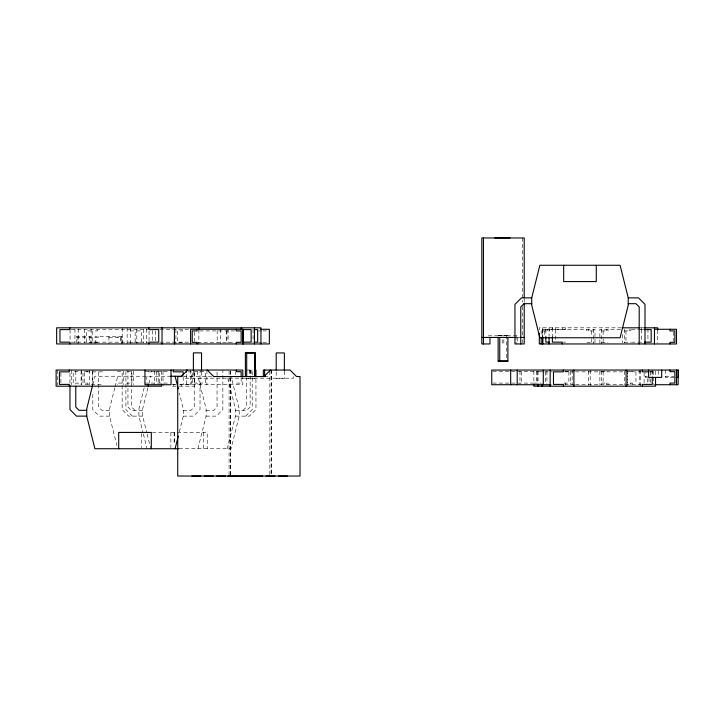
<?xml version="1.0" encoding="UTF-8"?>
<svg xmlns="http://www.w3.org/2000/svg" width="714" height="714" viewBox="0 0 714 714"><rect width="100%" height="100%" fill="white"/><g stroke="black" fill="none" stroke-linecap="round" stroke-linejoin="round"><path stroke-width="0.54" stroke-dasharray="3.57 2.68" d="M92.784 384.659L94.891 376.242L170.084 376.242M114.82 387.809L109.563 408.854L109.563 416.128L116.926 445.581M115.088 386.756L117.721 376.242M144.174 387.809L138.918 408.854L138.918 416.128L143.121 432.952M146.281 379.393L147.066 376.242M147.923 387.809L142.666 408.854L142.666 416.128L146.87 432.952M148.976 383.605L150.815 376.242M179.321 431.908L183.266 416.128L183.266 408.854L179.321 393.075M197.939 448.731L206.096 416.128L206.096 408.854L197.939 376.242M227.293 448.731L235.441 416.128L235.441 408.854L227.552 377.295M243.135 410.318L246.401 407.06L246.401 377.661M245.678 416.128L252.203 409.604L252.203 370.048M621.483 327.815L539.293 327.815L539.293 329.966M640.279 327.815L644.671 327.815M620.528 329.279L599.867 329.279L599.867 343.952M640.636 329.279L643.894 329.279M71.177 329.609L147.771 329.609M159.972 329.609L188.889 329.609M631.497 329.609L643.546 329.609M91.142 330.912L86.251 330.912L86.251 342.327L91.142 342.327M130.269 330.912L135.16 330.912L135.16 342.327L130.269 342.327M136.793 330.912L141.684 330.912L141.684 342.327L136.793 342.327M199.786 330.912L234.576 330.912M258.486 330.912L261.752 330.912M262.832 330.912L268.268 330.912M542.801 330.912L549.325 330.912L549.325 329.279M593.352 330.912L586.828 330.912L586.828 329.279M601.5 330.912L608.025 330.912L608.025 329.279M624.331 330.912L630.855 330.912L630.855 329.279M498.122 335.375L507.904 335.375M498.122 335.687L507.904 335.687M488.34 335.803L517.695 335.803L517.695 343.952M76.3 337.436L90.973 337.436M108.912 337.436L121.96 337.436M515.401 337.436L519.863 337.436M71.177 342.158L147.771 342.158M159.972 342.158L188.889 342.158M563.319 342.158L565.515 342.158M631.497 342.158L643.546 342.158M97.657 342.327L92.766 342.327L92.766 330.912L97.657 330.912L97.657 329.279M182.454 342.327L177.554 342.327L177.554 330.912L182.454 330.912L182.454 329.279M197.617 342.327L234.576 342.327M258.486 342.327L261.752 342.327M262.832 342.327L268.268 342.327M586.828 342.327L593.352 342.327M601.5 342.327L608.025 342.327M624.331 342.327L630.855 342.327M246.401 370.048L253.051 370.048M78.094 371.673L73.203 371.673L73.203 383.088L78.094 383.088L78.094 384.721M87.876 371.673L82.985 371.673L82.985 383.088L87.876 383.088L87.876 384.721M117.23 371.673L122.121 371.673M127.012 371.673L131.903 371.673L131.903 383.088L127.012 383.088L127.012 384.721M144.951 371.673L169.95 371.673M197.126 371.673L192.236 371.673L192.236 383.088L197.126 383.088L197.126 384.721M200.384 371.673L205.275 371.673L205.275 383.088L200.384 383.088L200.384 384.721M492.856 371.673L542.203 371.673M564.979 371.673L570.522 371.673M601.5 371.673L608.025 371.673M632.479 371.673L627.588 371.673L627.588 383.088L632.479 383.088L632.479 384.721M650.088 371.673L652.052 371.673M102.432 371.842L84.404 371.842L84.404 384.391L102.432 384.391M148.325 371.842L159.713 371.842L159.713 383.347M188.059 371.842L191.352 371.842L191.352 384.391L179.901 384.391M543.747 371.842L537.16 371.842L537.16 383.347M544.693 371.842L552.466 371.842M564.676 371.842L574.663 371.842M575.538 371.842L641.315 371.842M650.061 371.842L652.257 371.842M183.453 376.242L211.692 376.242M264.412 376.564L271.481 376.564M645.367 376.564L647.536 376.564M665.252 376.564L673.954 376.564M647.536 377.385L645.367 377.385L645.367 372.762M673.954 377.385L665.252 377.385L665.252 370.048M245.393 378.625L255.175 378.625M122.121 383.088L117.23 383.088L117.23 384.721M144.951 383.088L169.95 383.088M492.856 383.088L532.742 383.088M533.51 383.088L541.114 383.088M563.998 383.088L570.522 383.088M601.5 383.088L608.025 383.088L608.025 384.721M175.51 384.391L173.315 384.391L173.315 386.185M564.676 384.391L574.663 384.391M575.538 384.391L641.315 384.391M172.119 384.721L175.385 384.721M179.732 384.721L242.778 384.721L242.778 377.385M172.565 386.185L178.134 386.185M179.241 386.185L194.645 386.185L194.645 370.048M109.563 410.318L101.87 410.318L98.603 407.06L98.603 370.048M142.666 410.318L131.215 410.318L127.958 407.06L127.958 370.048M183.266 410.318L190.959 410.318L194.226 407.06L194.226 370.048M206.096 410.318L213.789 410.318L217.047 407.06L217.047 370.048M235.441 410.318L246.892 410.318L250.15 407.06L250.15 370.048M109.563 416.128L99.326 416.128L92.802 409.604L92.802 393.119M142.666 416.128L128.672 416.128L122.148 409.604L122.148 370.048M183.266 416.128L193.503 416.128L200.027 409.604L200.027 370.048M206.096 416.128L216.333 416.128L222.857 409.604L222.857 370.048M235.441 416.128L249.436 416.128L255.951 409.604L255.951 377.733M152.394 432.425L207.23 432.425L207.23 448.731M179 448.731L231.041 448.731L239.19 416.128L239.19 408.854L231.3 377.295M134.964 410.318L131.706 407.06L131.706 370.048M132.42 416.128L125.905 409.604L125.905 370.048M147.138 434.005L150.556 447.687M143.389 434.005L147.066 448.731M673.248 331.948L673.248 341.283M658.406 370.861L658.406 375.618M657.719 329.966L657.719 342.881M655.55 371.119L655.55 375.421M653.676 371.093L653.676 384.721M652.293 370.048L652.257 376.019M652.052 371.093L652.052 375.823M650.418 371.673L650.418 377.902M650.418 378.938L650.418 383.088M648.999 378.117L648.999 383.347M647.937 328.886L647.937 340.73M647.402 378.652L647.402 382.963M644.108 372.887L644.108 383.347M641.377 329.609L641.377 342.158M641.288 327.815L641.288 329.609M640.753 370.048L640.753 386.185M639.244 370.048L639.244 385.114M635.951 371.842L635.951 384.391M630.855 383.088L630.855 384.721M629.221 329.279L629.221 330.912M627.713 370.048L627.713 386.185M625.955 330.912L625.955 342.327M624.331 329.279L624.331 342.907M624.331 371.093L624.331 384.721M622.697 334.518L622.697 342.907M606.391 329.279L606.391 330.912M606.391 383.088L606.391 384.721M603.134 330.912L603.134 338.177M603.134 339.212L603.134 342.327M603.134 371.673L603.134 383.088M601.5 329.279L601.5 343.952M601.5 371.093L601.5 384.721M599.867 371.093L599.867 384.721M594.976 342.907L594.976 329.279L541.167 329.279L541.167 336.615M593.352 329.279L593.352 343.952M591.719 330.912L591.719 338.177M591.719 339.212L591.719 342.327M590.21 370.048L590.21 386.185M588.577 371.119L588.577 385.114M588.461 329.279L588.461 330.912M572.155 370.048L572.155 384.721M570.522 371.093L570.522 384.721M568.888 371.673L568.888 383.088M565.515 327.815L565.515 329.609L542.586 329.609L542.586 336.928M565.631 383.088L565.631 384.721M562.248 327.815L562.248 329.609M555.733 327.815L555.733 329.609M555.635 329.609L555.635 341.113M552.466 327.815L552.466 329.609M552.341 327.815L552.368 336.928M549.075 327.815L549.075 336.419M547.692 329.279L547.692 330.912M546.915 371.119L546.915 384.034M545.853 329.609L545.853 336.928M545.317 371.842L545.317 383.347M544.434 330.912L544.434 336.098M542.801 329.279L542.801 336.615M542.56 327.815L542.56 336.419M538.035 371.119L538.035 384.391M536.767 371.093L536.767 383.088M533.867 371.119L533.867 382.963M524.21 298.755L524.21 302.067M522.586 237.967L522.586 302.067M522.586 306.493L522.586 336.33M522.586 339.605L522.586 342.872M521.604 371.673L521.604 383.088M519.971 371.093L519.971 384.721M516.061 335.803L516.061 343.952M506.28 335.375L506.28 361.123M503.834 339.605L503.834 343.952M502.201 339.605L502.201 343.952M293.49 376.564L293.49 378.197L184.239 378.197L184.239 376.564M284.359 371.128L284.359 378.625L276.202 378.625L276.202 371.128M271.481 370.048L271.481 476.033M271.15 370.048L271.15 476.033M269.847 371.128L269.847 476.033M253.051 329.279L253.051 342.907M251.096 370.048L251.096 376.564M250.766 370.048L250.766 374.395M249.463 370.048L249.463 376.564M241.153 377.902L241.153 383.088L236.254 383.088L236.254 384.721M235.602 372.217L235.602 374.395M230.711 371.128L230.711 374.395M230.711 377.67L230.711 476.033M230.39 371.128L230.39 374.395M230.39 377.67L230.39 476.033M229.087 371.128L229.087 374.395M229.087 377.67L229.087 476.033M228.105 329.279L228.105 342.907M226.963 330.332L226.963 342.907M226.472 330.912L226.472 342.327M220.439 329.279L220.439 343.952M217.181 330.332L217.181 342.907M206.908 370.048L206.908 384.721M203.481 432.425L203.481 448.731M201.526 371.673L201.526 378.313M198.876 329.609L198.876 343.952M197.448 371.128L197.448 376.564M194.351 331.948L194.351 341.283M193.378 371.673L193.378 378.313M190.602 370.048L190.602 384.721M186.488 374.35L186.488 386.185M183.195 377.072L183.195 384.391M181.472 384.391L181.472 386.185M175.93 329.279L175.93 343.952M174.627 432.425L174.627 444.385M174.136 432.425L174.136 444.385M170.869 432.425L170.869 447.651M163.006 371.119L163.006 386.185M161.498 371.119L161.498 382.963M158.205 371.842L158.205 383.347M156.357 371.673L156.357 383.088M155.581 331.037L155.581 340.73M154.733 371.093L154.733 384.721M152.35 330.653L152.35 341.113M149.056 331.037L149.056 340.73M146.7 328.886L146.7 342.881M143.318 329.279L143.318 342.907M141.524 433.514L141.524 447.651M136.793 329.279L136.793 343.952M133.536 371.093L133.536 384.721M130.394 327.815L130.394 343.952M127.137 327.815L127.137 343.952M123.754 371.093L123.754 384.721M122.237 327.815L122.237 343.952M121.96 343.139L121.96 336.615L95.051 336.615L95.051 343.952M121.139 336.615L121.139 343.952M120.327 337.436L120.327 343.139M117.881 336.615L117.881 337.436M108.912 336.615L108.912 343.952M98.309 336.615L98.309 337.436L95.863 337.436L95.863 343.139M92.802 370.048L92.802 384.328M92.552 371.842L92.552 384.391M91.142 329.279L91.142 342.907M90.973 343.952L90.973 336.615L76.3 336.615L76.3 343.952M89.348 336.615L89.348 343.139M89.268 370.048L89.268 385.114M84.618 329.279L84.618 342.907M81.351 370.048L81.351 384.721M81.11 371.119L81.11 385.114M78.219 328.886L78.219 342.881M77.933 336.615L77.933 343.952M75.782 371.137L75.782 384.194M74.952 328.886L74.952 342.881M71.57 370.048L71.57 384.721M70.061 329.609L70.061 342.158M69.972 373.342L69.972 383.231M60.922 372.887L60.922 383.347M57.629 370.048L57.629 385.114"/><path stroke-width="1.07" d="M92.525 385.712L86.733 408.854L86.733 416.128L94.891 448.731L178.67 448.731M175.108 448.731L178.268 436.111M531.716 297.872L539.864 265.269L620.091 265.269L628.24 297.872L628.24 305.146L620.091 337.758L539.864 337.758L531.716 305.146L531.716 297.872L521.47 297.872L514.955 304.396L514.955 343.952L524.21 343.952L524.21 303.173M187.666 370.048L181.142 376.564L177.724 376.564L177.724 476.033L300.014 476.033L300.014 376.564L296.587 376.564L290.062 370.048L263.323 370.048L263.323 376.564M263.975 376.564L270.499 370.048M494.802 237.905L510.082 237.905M628.24 297.872L638.486 297.872L645.001 304.396L645.001 343.952M531.716 303.682L524.014 303.682L520.756 306.94L520.756 343.952M628.24 303.682L635.942 303.682L639.2 306.94L639.2 343.952M622.287 327.815L639.182 327.815M644.546 327.815L657.719 327.815L657.719 329.966M260.664 329.279L269.356 329.279L269.356 343.952L56.656 343.952L56.656 327.815L260.958 327.815L260.958 343.952M654.765 329.279L676.506 329.279L676.506 343.952L539.293 343.952L539.293 333.197M243.465 329.609L251.149 329.609L251.149 342.158L243.465 342.158M254.371 329.609L257.665 329.609L257.665 342.158L254.371 342.158M644.581 329.609L651.168 329.609L651.168 342.158L644.581 342.158M481.816 337.436L515.472 337.436M519.81 337.436L524.21 337.436M549.146 342.158L545.853 342.158L545.853 336.928M245.393 352.939L255.175 352.939M498.122 361.061L507.904 361.061M648.964 371.842L642.386 371.842L642.386 370.048M170.655 376.242L182.338 376.242M265.644 376.564L213.754 376.564L207.23 370.048M676.122 377.385L678.3 377.385L678.3 370.048L491.767 370.048L491.767 384.721L550.958 384.721M654.765 384.721L678.139 384.721L678.139 370.048M86.733 410.318L79.04 410.318L75.782 407.06L75.782 386.372M86.733 416.128L76.496 416.128L69.972 409.604L69.972 385.426M191.905 476.095L200.902 476.095M204.258 476.095L213.254 476.095M216.619 476.095L225.615 476.095M227.802 476.095L239.119 476.095M239.922 476.095L262.707 476.095M266.063 476.095L275.051 476.095M278.424 476.095L287.412 476.095M175.108 376.242L178.268 388.862M676.506 370.048L676.506 384.721M669.982 329.279L669.982 330.912L674.873 330.912L674.873 342.327L669.982 342.327L669.982 343.952M669.982 370.048L669.982 371.673L674.873 371.673L674.873 383.088L669.982 383.088L669.982 384.721M661.673 370.048L661.673 377.385L648.624 377.385L648.624 370.048M655.55 377.581L655.55 386.185L533.867 386.185L533.867 384.034M654.452 327.815L654.452 343.952M652.257 377.072L652.257 384.391L642.386 384.391L642.386 386.185M626.08 370.048L626.08 386.185M596.279 265.269L596.279 281.575L563.676 281.575L563.676 265.269M573.904 370.048L573.904 386.185M563.346 370.048L563.346 371.842L553.466 371.842L553.466 384.391L563.346 384.391L563.346 386.185M562.248 343.952L562.248 342.158L552.368 342.158L552.368 336.928M550.173 370.048L550.173 386.185M549.075 337.499L549.075 343.952M543.292 370.048L543.292 384.721M542.801 337.133L542.801 343.952M542.56 337.499L542.56 343.952M542.024 384.034L542.024 386.185M541.167 337.668L541.167 343.952M538.035 384.034L538.035 386.185M524.21 297.649L524.21 237.967L481.816 237.967L481.816 343.952L489.974 343.952L489.974 337.436M517.204 370.048L517.204 384.721M510.68 370.048L510.68 384.721M507.904 337.517L507.904 361.123L498.122 361.123L498.122 337.517M499.755 337.517L499.755 361.123M483.449 237.967L483.449 343.952M284.359 370.057L284.359 352.939L276.202 352.939L276.202 370.057M264.626 370.048L264.626 376.564M255.951 370.048L255.951 376.635M255.175 376.483L255.175 352.877L245.393 352.877L245.393 376.483M254.844 352.877L254.844 376.483M254.443 327.815L254.443 343.952M246.696 352.877L246.696 376.483M243.269 343.952L243.269 329.279L190.602 329.279L190.602 343.952M242.778 329.279L242.778 343.952M242.778 376.332L242.778 370.048L56.12 370.048L56.12 386.185L161.498 386.185L161.498 384.034M241.27 327.815L241.27 329.609M241.153 376.867L241.153 371.673L236.254 371.673L236.254 370.048M236.254 329.279L236.254 330.912L241.153 330.912L241.153 342.327L236.254 342.327L236.254 343.952M201.526 370.566L201.526 352.877L193.378 352.877L193.378 370.566M198.876 327.815L198.876 329.966M197.126 329.279L197.126 330.912L192.236 330.912L192.236 342.327L197.126 342.327L197.126 343.952M186.488 370.048L186.488 372.199M183.195 374.975L183.195 371.842L173.315 371.842L173.315 370.048M174.421 327.815L174.421 343.952M171.039 370.048L171.039 384.721L144.951 384.721L144.951 370.048M162.033 327.815L162.033 343.952M151.306 448.731L151.306 432.425L118.694 432.425L118.694 448.731M148.86 327.815L148.86 329.609L158.74 329.609L158.74 342.158L148.86 342.158L148.86 343.952M148.325 384.391L148.325 386.185M69.829 327.815L69.829 329.609L59.949 329.609L59.949 342.158L69.829 342.158L69.829 343.952M69.294 370.048L69.294 371.842L59.414 371.842L59.414 384.391L69.294 384.391L69.294 386.185"/></g></svg>
